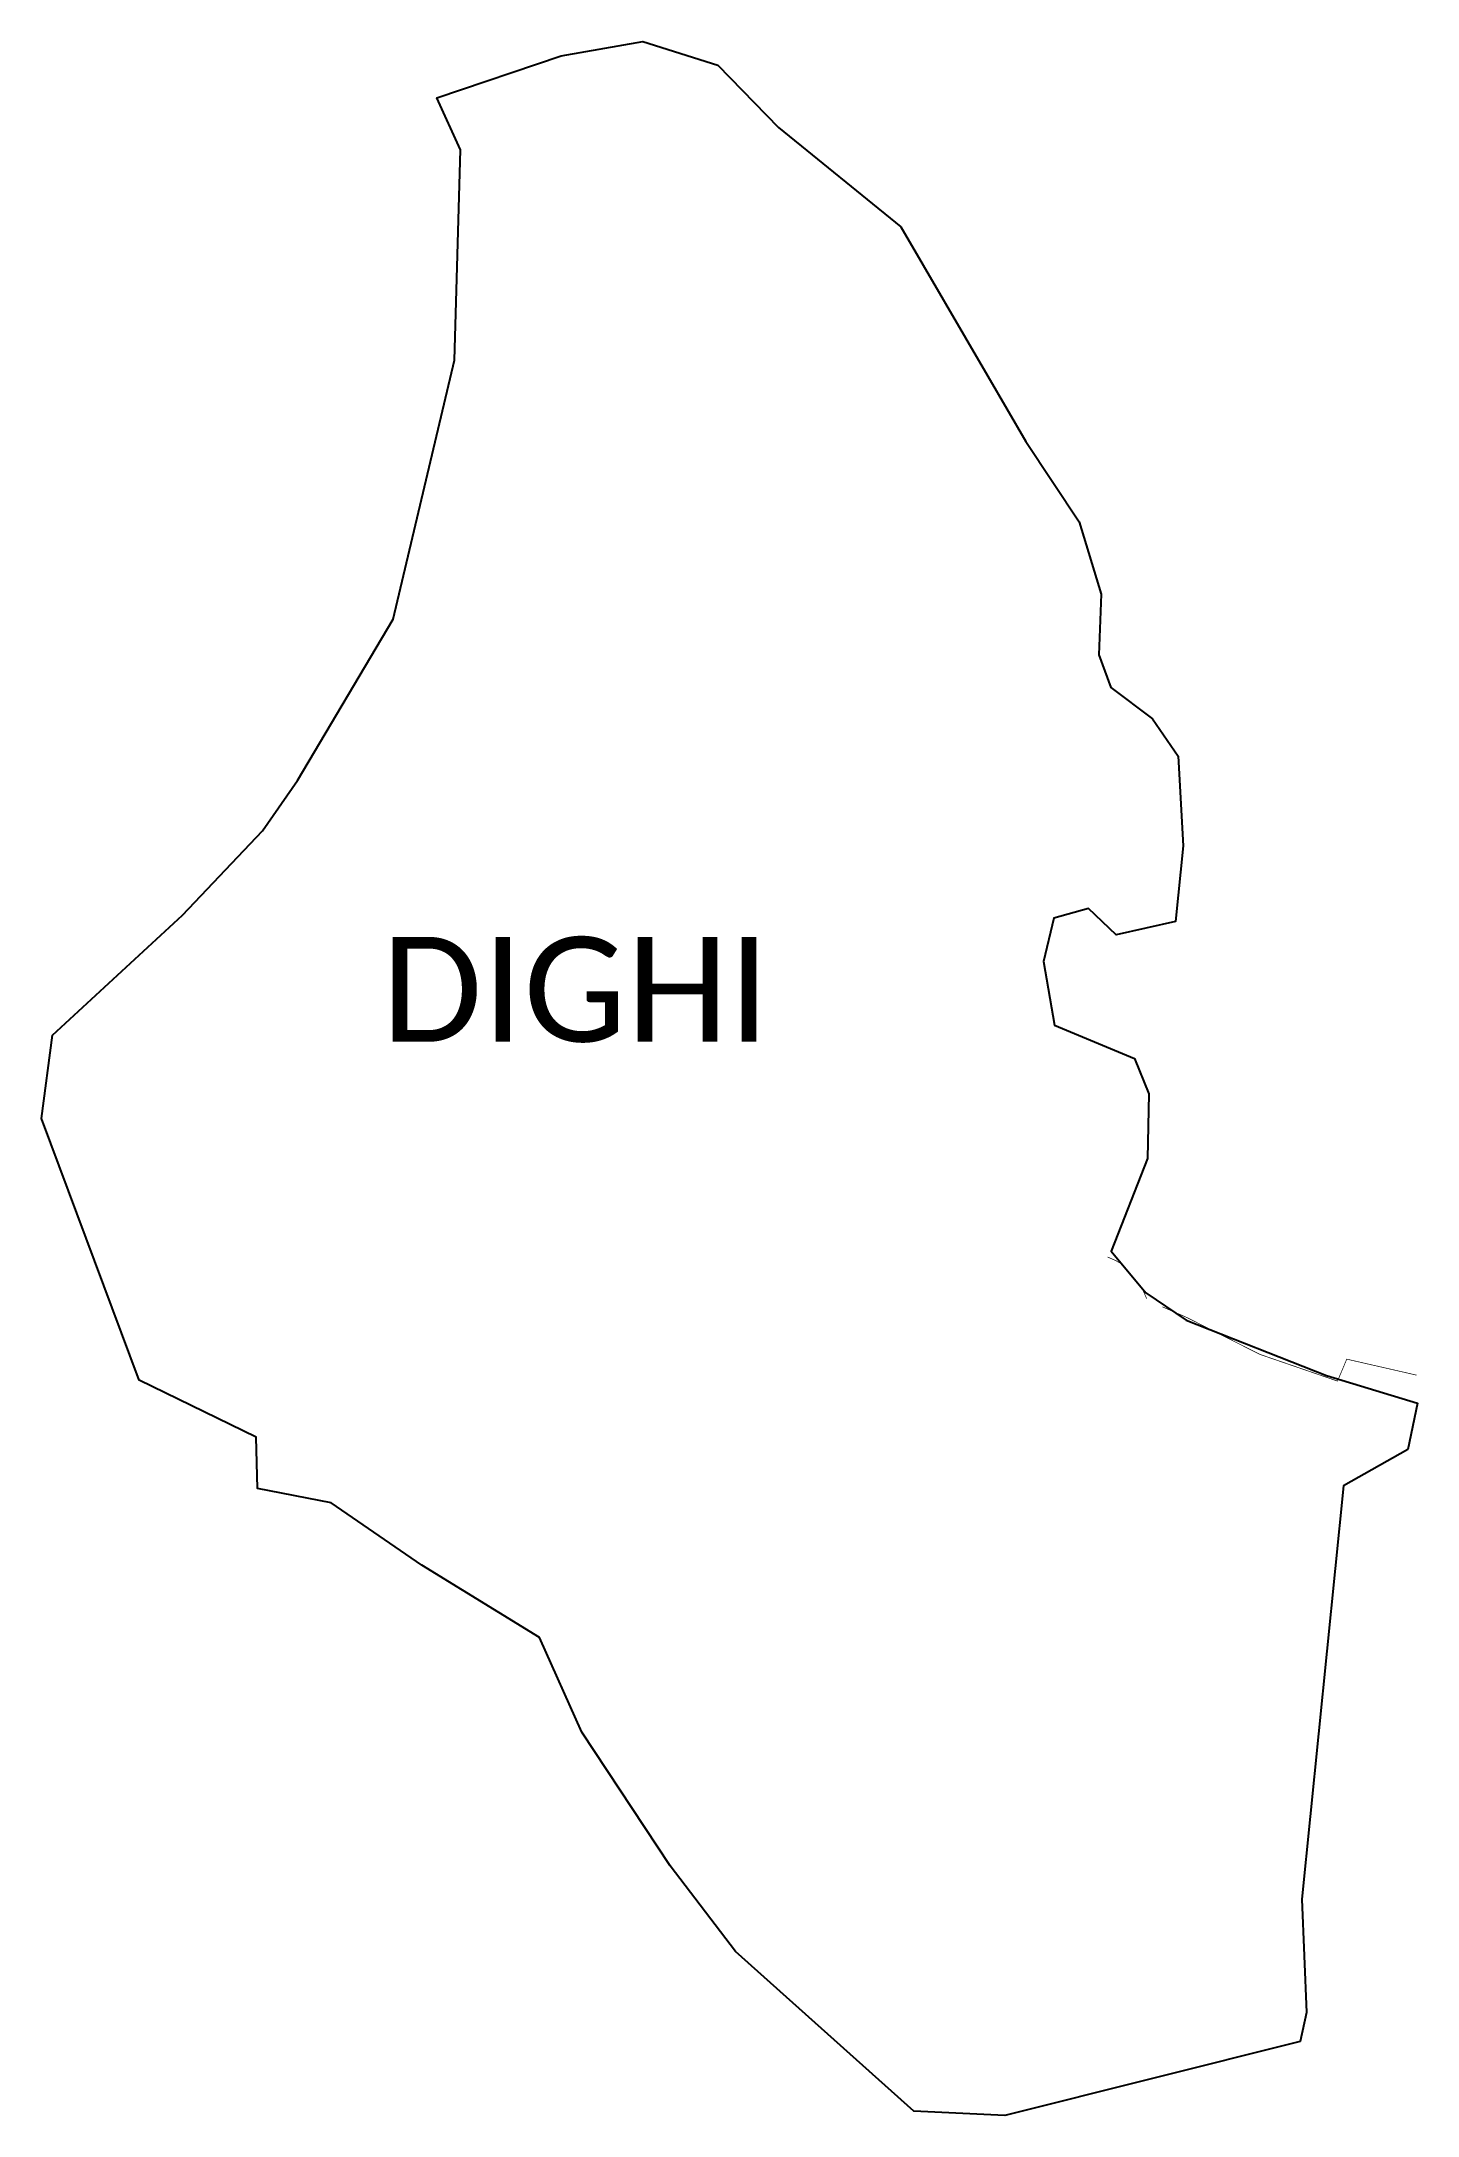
# Model space of a CAD drawing. Header units: metres. Extents: x 283839 to 285807, y 2019455 to 2022422.
import ezdxf

# ---------------------------------------------------------------- set-up
doc = ezdxf.new("R2010")
doc.units = ezdxf.units.M
for name, color, linetype in [('SEAWALL', 170, 'Continuous'), ('village', 3, 'Continuous'), ('VILLAGE NAME', 250, 'Continuous')]:
    doc.layers.add(name, color=color, linetype=linetype)
doc.styles.get("Standard").update_dxf_attribs({"font": 'simplex.shx'})

msp = doc.modelspace()

# ---------------------------------------------------------------- linework, layer by layer
at = {"layer": 'SEAWALL', "color": 30, "const_width": 1, "flags": 128}
for points in [[(285419.5, 2020623.3), (285413.1, 2020637.9), (285385.1, 2020672), (285376.1, 2020677.3), (285363.6, 2020682.9)], [(285805.7, 2020513.8), (285705.7, 2020536.7), (285692.5, 2020505.3), (285581.5, 2020543.5), (285476.9, 2020596.3), (285442, 2020611.6)]]:
    msp.add_lwpolyline(points, dxfattribs=at)
at = {"layer": 'village', "color": 3, "true_color": 0x00ff00}
msp.add_polyline3d([(285418.5, 2020631.8, 0), (285476.1, 2020592.4, 0), (285676.9, 2020513.3, 0), (285806.9, 2020473.5, 0), (285793.1, 2020407.5, 0), (285701, 2020355.3, 0), (285641.4, 2019763.9, 0), (285648.3, 2019601.7, 0), (285639.1, 2019560.6, 0), (285216.7, 2019454.5, 0), (285086.5, 2019460.8, 0), (284831.6, 2019689.4, 0), (284737.9, 2019811.8, 0), (284611.6, 2020003.2, 0), (284551.2, 2020138.6, 0), (284383, 2020242.1, 0), (284253, 2020331.1, 0), (284147.9, 2020351.4, 0), (284145.9, 2020425.1, 0), (283978.6, 2020506.8, 0), (283838.8, 2020880.9, 0), (283854.4, 2021000.4, 0), (284040.3, 2021172, 0), (284154.7, 2021292.5, 0), (284204.8, 2021364.5, 0), (284341.6, 2021595.5, 0), (284429.5, 2021966, 0), (284438, 2022266.7, 0), (284404.4, 2022341.5, 0), (284582.1, 2022401.4, 0), (284699, 2022421.9, 0), (284806, 2022388.2, 0), (284893, 2022298.9, 0), (285068.1, 2022156.7, 0), (285192.2, 2021943.2, 0), (285246.8, 2021849.8, 0), (285323.1, 2021734.6, 0), (285354.6, 2021631.2, 0), (285351.3, 2021544.3, 0), (285368.1, 2021497.4, 0), (285428, 2021452.8, 0), (285464.5, 2021399.6, 0), (285471.9, 2021270.9, 0), (285460.7, 2021162.9, 0), (285375.9, 2021143.8, 0), (285336.2, 2021181.6, 0), (285286.9, 2021167.4, 0), (285271.8, 2021105.6, 0), (285287.9, 2021014.3, 0), (285402.2, 2020967, 0), (285422.7, 2020916.1, 0), (285420.7, 2020823.6, 0), (285368.6, 2020691.4, 0)], close=True, dxfattribs=at)

# ---------------------------------------------------------------- texts
at = {"layer": 'VILLAGE NAME', "insert": (284325.4, 2021140.8), "char_height": 150, "attachment_point": 1}
msp.add_mtext_dynamic_manual_height_columns('{\\fCalibri|b0|i0|c0|p34;DIGHI}', width=1877.914, gutter_width=1, heights=[0], dxfattribs=at)

doc.saveas('drawing.dxf')
